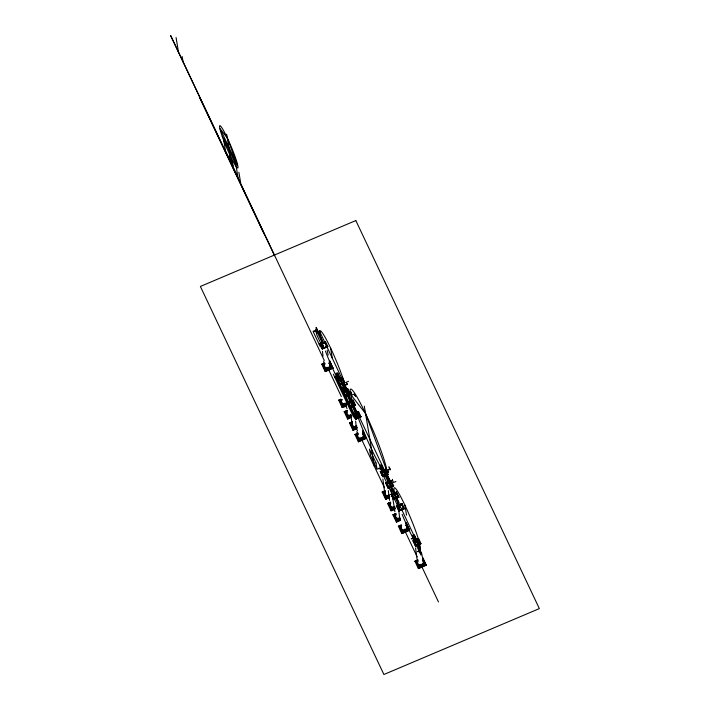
<?xml version="1.0" encoding="UTF-8"?>
<svg xmlns="http://www.w3.org/2000/svg" width="710" height="710" viewBox="0 0 710 710"><rect width="100%" height="100%" fill="white"/><g stroke="black" fill="none" stroke-linecap="round" stroke-linejoin="round"><path stroke-width="1.06" d="M322.322 349L319.917 343.773L322.322 349L327.825 346.675L325.411 341.439L319.145 344.226L320.041 344.545L325.215 342.211L320.538 344.19L322.58 348.583L320.538 344.19M319.953 343.995L325.411 341.439M322.562 348.459L327.257 346.604L325.215 342.211M322.287 348.787L327.825 346.675M324.719 363.147L321.763 364.399L323.68 363.245M325.446 370.478L332.138 367.638L325.446 370.478L322.526 364.186L324.435 363.369M322.553 364.363L324.461 363.555M332.981 367.922L325.162 371.578L333.034 368.241L329.582 360.742L333.034 368.241M337.49 374.88L338.049 374.64L337.587 372.794L355.364 411.241L338.049 374.64M344.829 382.628L342.415 377.392L336.922 379.726L339.327 384.962L344.794 382.406L339.327 384.962M336.957 379.948L342.415 377.392M337.57 380.267L342.22 378.164L344.261 382.557L339.584 384.536L337.543 380.143L339.584 384.536M340.063 379.389L338.084 380.223L337.836 379.593M338.111 382.228L339.007 381.847M339.566 384.412L344.261 382.557M348.539 381.305L346.178 382.308L347.199 384.465L344.838 385.468L348.779 393.81L351.148 392.816L350.98 391.813M350.27 394.139L347.856 388.902L342.362 391.228L344.767 396.464L350.234 393.917L344.767 396.464M342.397 391.45L347.856 388.902M343.01 391.778L347.66 389.666L349.702 394.059L345.024 396.038L342.992 391.654L345.024 396.038M345.007 395.914L349.702 394.059M341.439 399.331L338.768 400.351L340.685 399.197M346.276 404.806L342.451 406.431L339.558 400.316L341.474 399.508M355.586 396.34L354.53 393.97L352.16 394.973L351.148 392.816M355.595 405.392L353.181 400.156L347.687 402.49L350.092 407.726L355.559 405.17L350.092 407.726M347.722 402.712L353.181 400.156M348.308 402.907L352.985 400.928L355 405.197L350.349 407.3L348.308 402.907L350.349 407.3M348.335 403.031L352.985 400.928M342.451 406.431L346.24 404.629M346.045 405.552C335.164 408.978 350.349 407.549 344.945 403.085M347.163 410.602L344.208 411.853L347.11 410.282M350.758 416.717L347.891 417.933L344.998 411.827L346.915 411.01M361.035 416.894L358.621 411.667L353.127 413.992L355.533 419.228L360.999 416.681L355.533 419.228M353.163 414.214L358.621 411.667M353.775 414.542L358.426 412.43L360.44 416.699L355.79 418.802L353.757 414.418L355.79 418.802M347.891 417.933L350.731 416.539M347.607 419.042L351.494 417.054L347.607 419.042L344.155 411.543M357.858 417.018L355.879 417.853L355.639 417.223M352.488 421.864L349.533 423.116L352.435 421.545M357.041 427.571L353.216 429.195L350.323 423.08L352.24 422.272M353.216 429.195L357.015 427.393M349.48 422.796L352.932 430.295L356.873 428.627M357.929 433.366L354.973 434.618L357.875 433.047M358.656 440.697L365.348 437.866L358.656 440.697L355.763 434.591L357.68 433.774M366.191 438.15L358.373 441.806L366.245 438.461L362.801 430.961L366.245 438.461M380.338 471.529L385.832 469.195L388.246 474.431L382.743 476.756L380.338 471.529L382.743 476.756M380.374 471.742L385.832 469.195M380.986 472.07L385.636 469.967L387.678 474.351L383.001 476.339L380.959 471.946L383.001 476.339M388.92 466.683L389.941 468.84L387.571 469.842L388.592 471.999L386.231 473.002L390.18 481.344L392.541 480.342L392.373 479.339M382.983 476.215L387.678 474.351M382.708 476.534L388.246 474.431M385.779 483.031L391.272 480.697L393.686 485.933L388.184 488.267L385.779 483.031L388.184 488.267M385.814 483.253L391.272 480.697M386.426 483.572L391.077 481.469L393.118 485.862L388.441 487.841L386.4 483.448L388.441 487.841M395.923 481.495L393.562 482.498L392.541 480.342M388.423 487.717L393.118 485.862M388.148 488.045L393.686 485.933M385.139 490.894L382.184 492.145L385.086 490.583M389.692 496.609L385.867 498.234L382.974 492.119L384.882 491.302M391.103 494.284L396.597 491.959L399.011 497.195L393.509 499.521L391.103 494.284L393.509 499.521M391.139 494.506L396.597 491.959M391.751 494.834L396.402 492.731L398.416 496.991L393.766 499.103L391.725 494.71L393.766 499.103M385.867 498.234L389.657 496.432M382.131 491.835L385.583 499.334L389.515 497.666M393.473 499.299L399.011 497.195M390.58 502.405L387.624 503.656L390.527 502.085M395.133 508.111L391.308 509.736L388.388 503.443L390.296 502.636M388.414 503.621L390.322 502.813M396.544 505.795L402.037 503.461L404.452 508.697L398.949 511.031L396.544 505.795L398.949 511.031M396.579 506.017L402.037 503.461M399.206 510.605L397.165 506.212L399.206 510.605L403.883 508.626L401.842 504.233C399.703 506.088 392.168 507.375 398.665 505.023L399.908 507.659M391.308 509.736L395.097 507.934M394.902 508.848C384.243 512.043 398.461 510.934 394.059 507.055M399.189 510.481L403.883 508.626M398.913 510.809L404.452 508.697M395.905 513.658L392.95 514.91L395.852 513.348M400.458 519.374L396.633 520.998L393.739 514.883L395.647 514.067M396.633 520.998L400.422 519.196M392.896 514.599L396.349 522.098L400.28 520.43L399.437 518.628M401.345 525.169L398.39 526.421L401.292 524.85M402.073 532.5L408.765 529.66L402.073 532.5L399.18 526.385L401.097 525.577M409.608 529.944L401.789 533.601L409.661 530.264L406.209 522.764L409.661 530.264M413.096 540.789L418.589 538.455L421.003 543.691L415.501 546.025L413.096 540.789L415.501 546.025M413.131 541.011L418.589 538.455M413.717 541.206L418.394 539.227L420.409 543.496L415.758 545.599L413.717 541.206L415.74 545.475M413.744 541.331L418.394 539.227M415.465 545.804L421.003 543.691M417.897 560.163L414.942 561.415L417.844 559.844M418.625 567.494L425.317 564.654L418.625 567.494L415.705 561.202L417.613 560.394M415.732 561.379L417.64 560.572M426.16 564.938L418.341 568.595L426.213 565.258L422.761 557.758L426.213 565.258M320.902 344.181L321.958 344.536M397.529 506.203L398.585 506.558M355.515 417.169L354.423 416.69L355.737 416.131L356.58 418.998L338.155 380.045M380.791 468.928L377.995 468.715L380.862 467.393L379.637 464.855M337.374 377.125L334.579 376.921L337.454 375.59L336.203 372.954L337.436 377.188M414.001 539.147L411.729 538.721M315.897 331.712L313.625 331.277M322.562 344.59L323.112 345.477M351.202 395.177L365.561 413.584L386.116 468.999M354.876 395.39L355.284 395.994M316.376 331.898L316.935 332.413M355.648 414.951L356.207 415.465M399.064 506.745L399.623 507.259M389.399 468.138L390.003 469.718M354.876 395.559L354.53 393.97M390.038 469.905L389.941 468.84M319.314 330.691L348.61 392.816L349.471 397.911M348.45 394.041L385.06 471.458M391.379 487.743L417.675 543.354M322.038 343.001L323.556 347.288L322.02 344.598M356.509 415.962L355.248 413.22C348.708 415.829 357.414 412.404 356.775 417.515L356.491 415.856M420.302 551.856L417.799 551.546M332.138 367.638L329.245 361.523M362.428 431.565L365.348 437.866M408.765 529.66L405.871 523.545M425.317 564.654L422.423 558.548M336.061 377.853L355.497 419.006M320.396 346.862L313.083 331.401L315.968 330.177L317.219 332.812M333.318 374.179L353.607 417.081M327.931 367.132L329.094 369.91L328.251 368.117M350.385 414.596L351.237 416.521M355.71 425.849L356.819 428.308L352.932 430.295M361.15 437.351L362.313 440.129L361.461 438.336M388.352 494.888L389.462 497.346L385.583 499.334M399.118 517.652L400.227 520.11L396.349 522.098M404.558 529.154L405.721 531.932L404.877 530.139M421.11 564.148L422.272 566.926L421.429 565.133M345.255 404.07L346.098 405.863M170.711 35.748L324.284 360.485M328.552 369.502L341.35 396.553M345.61 405.57L347.03 408.578M356.509 428.618L357.458 430.615M361.718 439.632L384.465 487.726M405.312 531.808L417.161 556.862M421.9 566.873L438.478 601.947M274.601 255.724L170.675 35.535M199.368 97.137L264.049 233.901M322.526 364.186L325.411 370.3M342.415 406.253L339.558 400.316M347.856 417.755L344.998 411.827M353.181 429.017L350.323 423.08M358.621 440.519L355.763 434.591M385.832 498.047L382.974 492.119M388.388 503.443L391.272 509.558M396.597 520.812L393.739 514.883M402.037 532.322L399.18 526.385M415.705 561.202L418.589 567.317M321.71 364.079L325.162 371.578M338.714 400.032L342.167 407.531M354.92 434.298L358.373 441.806M387.571 503.337L391.024 510.836M398.337 526.101L401.789 533.601M414.889 561.095L418.341 568.595M389.178 467.375L389.346 467.828M421.536 564.681L421.704 565.133M404.984 529.687L405.303 530.663M399.544 518.176L399.712 518.637M361.567 437.884L361.736 438.345M356.127 426.382L356.447 427.367M421.696 565.196L421.855 565.666M399.703 518.699L399.863 519.161M361.727 438.407L361.887 438.869M337.969 379.167L337.685 378.297M414.214 538.846L413.078 535.562M420.276 551.67L419.14 548.386M327.15 350.305L328.206 355.062M421.367 552.034L422.352 556.933M418.909 547.907L420.142 550.436L417.258 551.661M412.847 535.083L414.081 537.612L411.188 538.837M404.851 505.032L406.537 515.132M388.423 470.996L388.592 471.999M390.864 485.445L390.012 480.342L386.062 471.999L386.914 477.102M380.853 468.99L379.859 465.334M364.31 406.138L374.41 466.461M356.074 417.915L355.044 411.995L337.241 374.365L338.217 380.169M347.03 383.462L347.199 384.465M348.051 393.047L348.219 394.05M344.669 384.465L345.522 389.568M344.101 384.705L344.27 385.707M337.614 377.01L336.451 373.54M337.774 378.394L337.374 377.303L337.933 378.501C335.084 379.61 337.995 378.599 337.277 379.575M330.603 348.042L332.289 358.133M238.888 172.246L240.672 182.896M226.667 134.226L231.717 164.392M182.177 56.551L183.065 61.876M176.062 37.541L178.583 52.62M417.604 562.932L416.202 553.232M384.838 493.619L382.876 479.064M356.908 431.405L357.645 436.135M352.195 424.633L350.793 414.933M323.68 361.133L324.417 365.863M394.21 506.736L394.884 511.697M389.541 500.399L388.317 490.566M322.455 351.308L323.014 356.171M415.59 547.916L416.14 552.735M399.588 517.741L398.771 509.94M355.621 421.119L356.171 425.947M394.378 507.437A3.159 2.902 -9.5 0 1 390.651 503.07M394.307 508.049A3.443 3.168 -9.5 0 1 390.624 503.017M394.405 506.834A2.867 2.636 -9.5 0 1 390.757 503.035M390.997 488.977A1142.346 112.97 67 0 1 394.219 506.922M398.203 504.1A32.385 3.204 67 0 1 396.908 490.255A32.385 3.204 67 0 1 414.622 528.125A32.385 3.204 67 0 1 417.808 546.008M414.604 540.984A32.385 3.204 67 0 1 402.153 514.368M322.668 343.427A32.385 3.204 67 0 1 323.938 335.271A32.385 3.204 67 0 1 341.803 375.031A32.385 3.204 67 0 1 342.433 387.411M337.933 379.477A32.385 3.204 67 0 1 325.428 351.077M389.524 495.615A3.159 2.902 -9.5 0 1 385.211 491.568A3.443 3.168 -9.5 0 0 389.533 496.237M389.47 495.003A2.867 2.636 -9.5 0 1 385.166 491.755M382.344 474.262A2.201 2.023 -9.5 0 1 382.237 473.996M400.103 518.495A3.159 2.902 -9.5 0 1 395.843 514.501M400.085 519.116A3.443 3.168 -9.5 0 1 395.798 514.448M400.076 517.883A2.867 2.636 -9.5 0 1 395.825 514.697M394.423 498.101A2.006 1.846 -9.5 0 0 396.837 497.328A2.201 2.023 -9.5 0 1 394.467 498.127M405.738 525.249A2.867 2.636 -9.5 0 1 406.058 528.906A2.867 2.636 -9.5 0 1 402.1 529.42A2.867 2.636 -9.5 0 1 401.523 525.799M356.686 426.701A3.159 2.902 -9.5 0 1 352.559 422.53M356.668 427.313A3.443 3.168 -9.5 0 1 352.542 422.477M356.819 425.964A2.867 2.636 -9.5 0 1 352.515 422.716M353.243 405.747A2.006 1.846 -9.5 0 1 351.769 406.413A2.201 2.023 -9.5 0 0 353.234 405.8M362.419 433.428A3.159 2.902 -9.5 0 1 363.005 437.44A3.159 2.902 -9.5 0 1 358.665 438.185A3.159 2.902 -9.5 0 1 357.867 434.209M362.446 433.366A3.443 3.168 -9.5 0 1 363.334 437.804A3.443 3.168 -9.5 0 1 358.479 438.638A3.443 3.168 -9.5 0 1 357.822 434.156M362.428 433.535A2.867 2.636 -9.5 0 1 362.615 437.147A2.867 2.636 -9.5 0 1 358.727 437.653A2.867 2.636 -9.5 0 1 358.026 434.112M358.807 417.107A2.006 1.846 -9.5 0 1 356.535 417.835M358.887 417.081A2.201 2.023 -9.5 0 1 356.491 417.826M351.166 415.545A3.159 2.902 -9.5 0 1 346.879 411.809M351.122 416.158A3.443 3.168 -9.5 0 1 346.782 411.782M351.166 414.942A2.867 2.636 -9.5 0 1 347.004 411.809M345.956 395.115A2.006 1.846 -9.5 0 0 347.998 394.405A2.201 2.023 -9.5 0 1 346.027 395.124M346.107 403.812A3.159 2.902 -9.5 0 1 341.794 399.765M346.116 404.434A3.443 3.168 -9.5 0 1 341.945 399.544M346.072 403.191A2.876 2.645 -9.5 0 1 341.9 399.73M342.46 383.001A2.006 1.846 -9.5 0 1 341.199 383.631A2.201 2.023 -9.5 0 0 342.469 383.036M338.998 382.592A2.201 2.023 -9.5 0 1 338.874 382.335M329.023 363.085A3.159 2.902 -9.5 0 1 329.839 367.159A3.159 2.902 -9.5 0 1 325.393 367.922A3.159 2.902 -9.5 0 1 324.789 363.813M329.023 363.023A3.443 3.168 -9.5 0 1 330.168 367.523A3.443 3.168 -9.5 0 1 325.198 368.375A3.443 3.168 -9.5 0 1 324.772 363.76M324.843 363.848A2.867 2.636 -9.5 0 0 325.517 367.425A2.867 2.636 -9.5 0 0 329.431 366.884A2.867 2.636 -9.5 0 0 329.138 363.254A2.867 2.645 -9.5 0 1 328.357 367.665M325.65 346.808A2.006 1.846 -9.5 0 1 323.37 347.625A2.201 2.023 -9.5 0 0 325.668 346.862M321.994 346.64A2.201 2.023 -9.5 0 1 321.781 346.098M417.835 561.006A3.159 2.902 -9.5 0 0 418.625 564.982A3.159 2.902 -9.5 0 0 422.974 564.237A3.159 2.902 -9.5 0 0 422.388 560.217A2.867 2.636 -9.5 0 1 422.681 563.82A2.867 2.636 -9.5 0 1 418.873 564.557A2.867 2.636 -9.5 0 1 417.853 561.131M422.61 560.288A3.443 3.168 -9.5 0 1 423.204 564.725A3.443 3.168 -9.5 0 1 418.376 565.391A3.443 3.168 -9.5 0 1 417.791 560.953M419.006 543.505A2.006 1.846 -9.5 0 1 417.081 544.712A2.201 2.023 -9.5 0 0 419.095 543.505M414.995 543.256A2.201 2.023 -9.5 0 1 414.924 542.83M355.825 220.553L200.38 286.45L383.906 674.5L539.351 608.603L355.825 220.553M227.289 137.953L220.109 128.741L237.566 165.652L227.289 137.953M322.171 340.196L316.11 327.372L322.154 341.013L322.171 340.196M398.798 502.218L381.004 464.589L398.78 503.035L398.798 502.218M420.276 547.641L414.214 534.816L420.498 548.972L420.276 547.641M321.825 341.767L315.764 328.943L316.74 334.747L322.802 347.572L321.825 341.767M398.461 503.789L380.658 466.159L381.634 471.964L399.428 509.594L398.461 503.789M419.938 549.212L413.868 536.387L414.844 542.191L420.906 555.016L419.938 549.212M356.163 417.373L356.083 417.347M235.818 164.392L223.348 138.024L225.496 150.893L237.965 177.251L235.818 164.392M376.025 463.009L369.448 449.102L370.531 455.536L377.108 469.443L376.025 463.009M232.525 162.661L229.232 155.712L229.774 158.925L233.058 165.874L232.525 162.661M222.239 136.347A22.96 2.272 67 0 0 237.655 167.986A22.96 2.272 67 0 0 226.437 136.16A22.96 2.272 67 0 0 222.239 136.347M355.763 411.232A45.91 4.544 67 0 0 386.391 473.65A45.91 4.544 67 0 0 363.44 409.182A45.91 4.544 67 0 0 355.763 411.232M389.373 486.918A2.006 1.846 -9.5 0 0 391.565 485.986A2.201 2.023 -9.5 0 1 389.444 486.927M388.832 486.776A2.405 2.21 -9.5 0 0 392.151 484.389A2.405 2.21 -9.5 0 0 388.326 482.986A2.405 2.21 -9.5 0 0 388.832 486.776M383.746 475.363A2.006 1.846 -9.5 0 0 386.054 474.591A2.201 2.023 -9.5 0 1 383.702 475.363M383.391 475.274A2.405 2.21 -9.5 0 0 386.71 472.887A2.405 2.21 -9.5 0 0 382.885 471.484A2.405 2.21 -9.5 0 0 383.391 475.274M394.156 498.038A2.405 2.21 -9.5 0 0 397.476 495.642A2.405 2.21 -9.5 0 0 393.651 494.24A2.405 2.21 -9.5 0 0 394.156 498.038M406.333 529.349A3.159 2.902 -9.5 0 0 405.836 525.222A3.443 3.168 -9.5 0 1 406.652 529.731A3.443 3.168 -9.5 0 1 401.638 530.255A3.443 3.168 -9.5 0 1 401.567 525.613A3.159 2.902 -9.5 0 0 401.842 529.82A3.159 2.902 -9.5 0 0 406.333 529.349M400.049 509.656A2.006 1.846 -9.5 0 0 402.33 508.742A2.201 2.023 -9.5 0 1 400.058 509.665M399.597 509.54A2.405 2.21 -9.5 0 0 402.916 507.153A2.405 2.21 -9.5 0 0 399.091 505.751A2.405 2.21 -9.5 0 0 399.597 509.54M350.74 406.235A2.405 2.21 -9.5 0 0 354.059 403.848A2.405 2.21 -9.5 0 0 350.234 402.446A2.405 2.21 -9.5 0 0 350.74 406.235M356.18 417.746A2.405 2.21 -9.5 0 0 359.5 415.35A2.405 2.21 -9.5 0 0 355.674 413.948A2.405 2.21 -9.5 0 0 356.18 417.746M345.415 394.982A2.405 2.21 -9.5 0 0 348.734 392.586A2.405 2.21 -9.5 0 0 344.909 391.183A2.405 2.21 -9.5 0 0 345.415 394.982M339.975 383.48A2.405 2.21 -9.5 0 0 343.294 381.084A2.405 2.21 -9.5 0 0 339.469 379.681A2.405 2.21 -9.5 0 0 339.975 383.48M322.97 347.518A2.405 2.21 -9.5 0 0 326.289 345.131A2.405 2.21 -9.5 0 0 322.464 343.729A2.405 2.21 -9.5 0 0 322.97 347.518M416.149 544.543A2.405 2.21 -9.5 0 0 419.468 542.147A2.405 2.21 -9.5 0 0 415.643 540.745A2.405 2.21 -9.5 0 0 416.149 544.543"/></g></svg>
